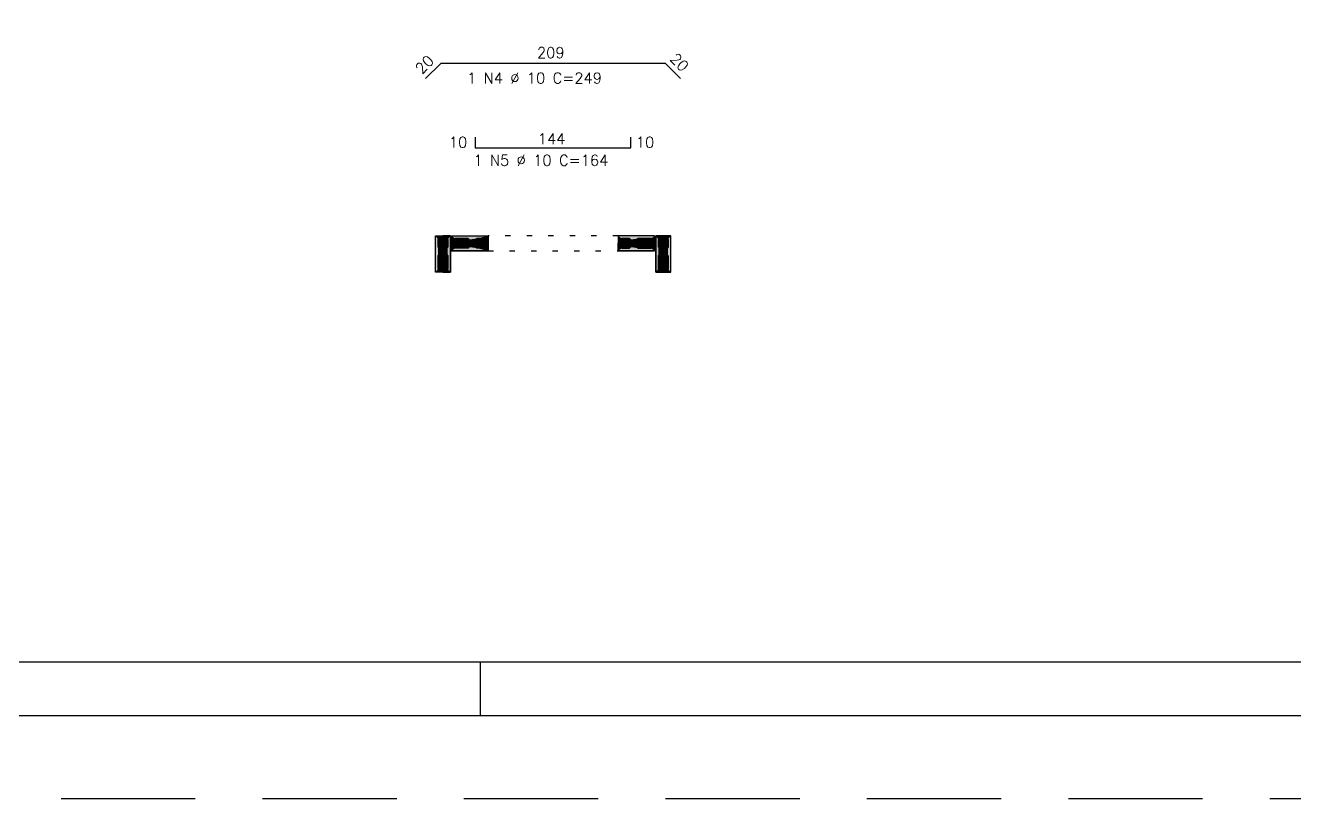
# Model space of a CAD drawing. Extents: x -1.9 to 86, y -1.6 to 60.9.
# Drawn here: x 38.64 to 62.26, y -1.56 to 12.84 of the extents above; entities that cross this region are included whole.
import ezdxf

# ---------------------------------------------------------------- set-up
doc = ezdxf.new("R2010")
doc.units = 0
doc.header["$MEASUREMENT"] = 0
doc.linetypes.add('ESTILO_TQS_0002', pattern=[0.4, 0.1, -0.3])
doc.linetypes.add('HIDDEN', pattern=[0.375, 0.25, -0.125])
doc.layers.get('0').update_dxf_attribs({"linetype": 'CONTINUOUS'})
doc.layers.get('Defpoints').update_dxf_attribs({"linetype": 'CONTINUOUS'})
for name, color, linetype in [('ARQ_FOLHA', 7, 'CONTINUOUS'), ('PENA_01', 1, 'CONTINUOUS'), ('PENA_02', 2, 'CONTINUOUS'), ('PENA_03', 3, 'CONTINUOUS'), ('PENA_05', 5, 'CONTINUOUS'), ('PENA_11', 252, 'CONTINUOUS'), ('PENA_21', 100, 'CONTINUOUS')]:
    doc.layers.add(name, color=color, linetype=linetype)
doc.styles.get("Standard").update_dxf_attribs({"font": 'ROMANS.SHX'})

# ---------------------------------------------------------------- blocks, each defined once
blk = doc.blocks.new('FOLHA A1 - 841 X 594')
at = {"layer": 'ARQ_FOLHA', "color": 1}
blk.add_line((-370, 10), (-370, 0), dxfattribs=at)
for points in [[(-841, 0), (0, 0), (0, 594), (-841, 594)], [(-816, 10), (-10, 10), (-10, 584), (-816, 584)]]:
    blk.add_lwpolyline(points, close=True, dxfattribs=at)
at = {"layer": 'Defpoints', "color": 8, "linetype": 'HIDDEN', "ltscale": 100}
blk.add_lwpolyline([(-860.5, 609.5), (-860.5, -15.5), (19.5, -15.5), (19.5, 609.5)], close=True, dxfattribs=at)
blk = doc.blocks.new('*U24')
blk.add_blockref('FOLHA A1 - 841 X 594', (0, 0))

msp = doc.modelspace()

# ---------------------------------------------------------------- linework, layer by layer
at = {"layer": 'PENA_01', "linetype": 'Continuous'}
for points in [[(46.498974, 8.853073), (46.498974, 8.713073), (46.478974, 8.693073), (46.338974, 8.693073), (46.318974, 8.713073), (46.318974, 8.853073), (46.338974, 8.873073), (46.478974, 8.873073), (46.498974, 8.853073)], [(46.878974, 8.693073), (46.638974, 8.693073), (46.618974, 8.713073), (46.618974, 8.853073), (46.638974, 8.873073), (46.878974, 8.873073), (46.898974, 8.853073), (46.898974, 8.713073), (46.878974, 8.693073)], [(47.178974, 8.693073), (47.038974, 8.693073), (47.018974, 8.713073), (47.018974, 8.853073), (47.038974, 8.873073), (47.178974, 8.873073), (47.198974, 8.853073), (47.198974, 8.713073), (47.178974, 8.693073)], [(49.738974, 8.693073), (49.878974, 8.693073), (49.898974, 8.713073), (49.898974, 8.853073), (49.878974, 8.873073), (49.738974, 8.873073), (49.718974, 8.853073), (49.718974, 8.713073), (49.738974, 8.693073)], [(50.038974, 8.693073), (50.278974, 8.693073), (50.298974, 8.713073), (50.298974, 8.853073), (50.278974, 8.873073), (50.038974, 8.873073), (50.018974, 8.853073), (50.018974, 8.713073), (50.038974, 8.693073)], [(50.418974, 8.853073), (50.418974, 8.713073), (50.438974, 8.693073), (50.578974, 8.693073), (50.598974, 8.713073), (50.598974, 8.853073), (50.578974, 8.873073), (50.438974, 8.873073), (50.418974, 8.853073)], [(46.498974, 8.553073), (46.498974, 8.313073), (46.478974, 8.293073), (46.338974, 8.293073), (46.318974, 8.313073), (46.318974, 8.553073), (46.338974, 8.573073), (46.478974, 8.573073), (46.498974, 8.553073)], [(50.418974, 8.553073), (50.418974, 8.313073), (50.438974, 8.293073), (50.578974, 8.293073), (50.598974, 8.313073), (50.598974, 8.553073), (50.578974, 8.573073), (50.438974, 8.573073), (50.418974, 8.553073)]]:
    msp.add_lwpolyline(points, dxfattribs=at)
at = {"layer": 'PENA_02', "linetype": 'Continuous'}
for points in [[(46.548974, 8.923073), (46.548974, 8.243073), (46.268974, 8.243073), (46.268974, 8.923073), (46.548974, 8.923073)], [(47.248974, 8.643073), (46.568974, 8.643073), (46.568974, 8.923073), (47.248974, 8.923073), (47.248974, 8.643073)], [(49.668974, 8.643073), (50.348974, 8.643073), (50.348974, 8.923073), (49.668974, 8.923073), (49.668974, 8.643073)], [(50.368974, 8.923073), (50.368974, 8.243073), (50.648974, 8.243073), (50.648974, 8.923073), (50.368974, 8.923073)]]:
    msp.add_lwpolyline(points, dxfattribs=at)
at = {"layer": 'PENA_03', "linetype": 'Continuous'}
for points in [[(46.498974, 8.713073), (46.478974, 8.693073), (46.338974, 8.693073), (46.318974, 8.713073), (46.318974, 8.853073), (46.338974, 8.873073), (46.478974, 8.873073), (46.498974, 8.853073), (46.498974, 8.713073)], [(46.898974, 8.713073), (46.878974, 8.693073), (46.638974, 8.693073), (46.618974, 8.713073), (46.618974, 8.853073), (46.638974, 8.873073), (46.878974, 8.873073), (46.898974, 8.853073), (46.898974, 8.713073)], [(47.198974, 8.713073), (47.178974, 8.693073), (47.038974, 8.693073), (47.018974, 8.713073), (47.018974, 8.853073), (47.038974, 8.873073), (47.178974, 8.873073), (47.198974, 8.853073), (47.198974, 8.713073)], [(49.898974, 8.713073), (49.878974, 8.693073), (49.738974, 8.693073), (49.718974, 8.713073), (49.718974, 8.853073), (49.738974, 8.873073), (49.878974, 8.873073), (49.898974, 8.853073), (49.898974, 8.713073)], [(50.298974, 8.713073), (50.278974, 8.693073), (50.038974, 8.693073), (50.018974, 8.713073), (50.018974, 8.853073), (50.038974, 8.873073), (50.278974, 8.873073), (50.298974, 8.853073), (50.298974, 8.713073)], [(50.598974, 8.713073), (50.578974, 8.693073), (50.438974, 8.693073), (50.418974, 8.713073), (50.418974, 8.853073), (50.438974, 8.873073), (50.578974, 8.873073), (50.598974, 8.853073), (50.598974, 8.713073)], [(46.338974, 8.293073), (46.318974, 8.313073), (46.318974, 8.553073), (46.338974, 8.573073), (46.478974, 8.573073), (46.498974, 8.553073), (46.498974, 8.313073), (46.478974, 8.293073), (46.338974, 8.293073)], [(50.438974, 8.293073), (50.418974, 8.313073), (50.418974, 8.553073), (50.438974, 8.573073), (50.578974, 8.573073), (50.598974, 8.553073), (50.598974, 8.313073), (50.578974, 8.293073), (50.438974, 8.293073)]]:
    msp.add_lwpolyline(points, dxfattribs=at)
at = {"layer": 'PENA_03', "linetype": 'ESTILO_TQS_0002'}
msp.add_lwpolyline([(47.248974, 8.643073), (49.668974, 8.643073), (49.668974, 8.923073), (47.248974, 8.923073), (47.248974, 8.643073)], dxfattribs=at)
at = {"layer": 'PENA_03', "linetype": 'Continuous'}
for centre in [(46.408974, 8.783073), (46.758974, 8.783073), (47.108974, 8.783073), (49.808974, 8.783073), (50.158974, 8.783073), (50.508974, 8.783073), (46.408974, 8.433073), (50.508974, 8.433073)]:
    msp.add_circle(centre, 0.04, dxfattribs=at)
for points in [[(46.448974, 8.783073), (46.388974, 8.817714), (46.371386, 8.796754)], [(46.448974, 8.783073), (46.371386, 8.796754), (46.371386, 8.769392)], [(46.448974, 8.783073), (46.371386, 8.769392), (46.388974, 8.748432)], [(46.448974, 8.783073), (46.41592, 8.822465), (46.388974, 8.817714)], [(46.448974, 8.783073), (46.388974, 8.748432), (46.41592, 8.74368)], [(46.448974, 8.783073), (46.439616, 8.808784), (46.41592, 8.822465)], [(46.448974, 8.783073), (46.41592, 8.74368), (46.439616, 8.757361)], [(46.448974, 8.783073), (46.439616, 8.757361), (46.448974, 8.783073)], [(46.798974, 8.783073), (46.738974, 8.817714), (46.721386, 8.796754)], [(46.798974, 8.783073), (46.721386, 8.796754), (46.721386, 8.769392)], [(46.798974, 8.783073), (46.721386, 8.769392), (46.738974, 8.748432)], [(46.798974, 8.783073), (46.76592, 8.822465), (46.738974, 8.817714)], [(46.798974, 8.783073), (46.738974, 8.748432), (46.76592, 8.74368)], [(46.798974, 8.783073), (46.789616, 8.808784), (46.76592, 8.822465)], [(46.798974, 8.783073), (46.76592, 8.74368), (46.789616, 8.757361)], [(46.798974, 8.783073), (46.789616, 8.757361), (46.798974, 8.783073)], [(47.148974, 8.783073), (47.088974, 8.817714), (47.071386, 8.796754)], [(47.148974, 8.783073), (47.071386, 8.796754), (47.071386, 8.769392)], [(47.148974, 8.783073), (47.071386, 8.769392), (47.088974, 8.748432)], [(47.148974, 8.783073), (47.11592, 8.822465), (47.088974, 8.817714)], [(47.148974, 8.783073), (47.088974, 8.748432), (47.11592, 8.74368)], [(47.148974, 8.783073), (47.139616, 8.808784), (47.11592, 8.822465)], [(47.148974, 8.783073), (47.11592, 8.74368), (47.139616, 8.757361)], [(47.148974, 8.783073), (47.139616, 8.757361), (47.148974, 8.783073)], [(49.848974, 8.783073), (49.788974, 8.817714), (49.771386, 8.796754)], [(49.848974, 8.783073), (49.771386, 8.796754), (49.771386, 8.769392)], [(49.848974, 8.783073), (49.771386, 8.769392), (49.788974, 8.748432)], [(49.848974, 8.783073), (49.81592, 8.822465), (49.788974, 8.817714)], [(49.848974, 8.783073), (49.788974, 8.748432), (49.81592, 8.74368)], [(49.848974, 8.783073), (49.839616, 8.808784), (49.81592, 8.822465)], [(49.848974, 8.783073), (49.81592, 8.74368), (49.839616, 8.757361)], [(49.848974, 8.783073), (49.839616, 8.757361), (49.848974, 8.783073)], [(50.198974, 8.783073), (50.138974, 8.817714), (50.121386, 8.796754)], [(50.198974, 8.783073), (50.121386, 8.796754), (50.121386, 8.769392)], [(50.198974, 8.783073), (50.121386, 8.769392), (50.138974, 8.748432)], [(50.198974, 8.783073), (50.16592, 8.822465), (50.138974, 8.817714)], [(50.198974, 8.783073), (50.138974, 8.748432), (50.16592, 8.74368)], [(50.198974, 8.783073), (50.189616, 8.808784), (50.16592, 8.822465)], [(50.198974, 8.783073), (50.16592, 8.74368), (50.189616, 8.757361)], [(50.198974, 8.783073), (50.189616, 8.757361), (50.198974, 8.783073)], [(50.548974, 8.783073), (50.488974, 8.817714), (50.471386, 8.796754)], [(50.548974, 8.783073), (50.471386, 8.796754), (50.471386, 8.769392)], [(50.548974, 8.783073), (50.471386, 8.769392), (50.488974, 8.748432)], [(50.548974, 8.783073), (50.51592, 8.822465), (50.488974, 8.817714)], [(50.548974, 8.783073), (50.488974, 8.748432), (50.51592, 8.74368)], [(50.548974, 8.783073), (50.539616, 8.808784), (50.51592, 8.822465)], [(50.548974, 8.783073), (50.51592, 8.74368), (50.539616, 8.757361)], [(50.548974, 8.783073), (50.539616, 8.757361), (50.548974, 8.783073)], [(46.448974, 8.433073), (46.388974, 8.467714), (46.371386, 8.446754)], [(46.448974, 8.433073), (46.371386, 8.446754), (46.371386, 8.419392)], [(46.448974, 8.433073), (46.371386, 8.419392), (46.388974, 8.398432)], [(46.448974, 8.433073), (46.41592, 8.472465), (46.388974, 8.467714)], [(46.448974, 8.433073), (46.388974, 8.398432), (46.41592, 8.39368)], [(46.448974, 8.433073), (46.439616, 8.458784), (46.41592, 8.472465)], [(46.448974, 8.433073), (46.41592, 8.39368), (46.439616, 8.407361)], [(46.448974, 8.433073), (46.439616, 8.407361), (46.448974, 8.433073)], [(50.548974, 8.433073), (50.488974, 8.467714), (50.471386, 8.446754)], [(50.548974, 8.433073), (50.471386, 8.446754), (50.471386, 8.419392)], [(50.548974, 8.433073), (50.471386, 8.419392), (50.488974, 8.398432)], [(50.548974, 8.433073), (50.51592, 8.472465), (50.488974, 8.467714)], [(50.548974, 8.433073), (50.488974, 8.398432), (50.51592, 8.39368)], [(50.548974, 8.433073), (50.539616, 8.458784), (50.51592, 8.472465)], [(50.548974, 8.433073), (50.51592, 8.39368), (50.539616, 8.407361)], [(50.548974, 8.433073), (50.539616, 8.407361), (50.548974, 8.433073)]]:
    msp.add_solid(points, dxfattribs=at)
at = {"layer": 'PENA_05', "linetype": 'Continuous'}
for p, q in [((46.368974, 12.133411), (46.086131, 11.850568)), ((50.548974, 12.133411), (46.368974, 12.133411)), ((50.831817, 11.850568), (50.548974, 12.133411)), ((47.008974, 10.760782), (47.008974, 10.560782)), ((49.908974, 10.560782), (49.908974, 10.760782)), ((47.008974, 10.560782), (49.908974, 10.560782))]:
    msp.add_line(p, q, dxfattribs=at)
at = {"layer": 'PENA_11', "linetype": 'Continuous'}
for points in [[(46.498974, 8.713073), (46.318974, 8.853073), (46.338974, 8.873073)], [(46.498974, 8.713073), (46.318974, 8.713073), (46.318974, 8.853073)], [(46.498974, 8.713073), (46.338974, 8.873073), (46.478974, 8.873073)], [(46.498974, 8.713073), (46.478974, 8.873073), (46.498974, 8.853073)], [(46.498974, 8.713073), (46.498974, 8.853073), (46.498974, 8.713073)], [(46.898974, 8.713073), (46.618974, 8.853073), (46.638974, 8.873073)], [(46.898974, 8.713073), (46.618974, 8.713073), (46.618974, 8.853073)], [(46.898974, 8.713073), (46.638974, 8.873073), (46.878974, 8.873073)], [(46.898974, 8.713073), (46.878974, 8.873073), (46.898974, 8.853073)], [(46.898974, 8.713073), (46.898974, 8.853073), (46.898974, 8.713073)], [(47.198974, 8.713073), (47.018974, 8.853073), (47.038974, 8.873073)], [(47.198974, 8.713073), (47.018974, 8.713073), (47.018974, 8.853073)], [(47.198974, 8.713073), (47.038974, 8.873073), (47.178974, 8.873073)], [(47.198974, 8.713073), (47.178974, 8.873073), (47.198974, 8.853073)], [(47.198974, 8.713073), (47.198974, 8.853073), (47.198974, 8.713073)], [(49.898974, 8.713073), (49.718974, 8.853073), (49.738974, 8.873073)], [(49.898974, 8.713073), (49.718974, 8.713073), (49.718974, 8.853073)], [(49.898974, 8.713073), (49.738974, 8.873073), (49.878974, 8.873073)], [(49.898974, 8.713073), (49.878974, 8.873073), (49.898974, 8.853073)], [(49.898974, 8.713073), (49.898974, 8.853073), (49.898974, 8.713073)], [(50.298974, 8.713073), (50.018974, 8.853073), (50.038974, 8.873073)], [(50.298974, 8.713073), (50.018974, 8.713073), (50.018974, 8.853073)], [(50.298974, 8.713073), (50.038974, 8.873073), (50.278974, 8.873073)], [(50.298974, 8.713073), (50.278974, 8.873073), (50.298974, 8.853073)], [(50.298974, 8.713073), (50.298974, 8.853073), (50.298974, 8.713073)], [(50.598974, 8.713073), (50.418974, 8.853073), (50.438974, 8.873073)], [(50.598974, 8.713073), (50.418974, 8.713073), (50.418974, 8.853073)], [(50.598974, 8.713073), (50.438974, 8.873073), (50.578974, 8.873073)], [(50.598974, 8.713073), (50.578974, 8.873073), (50.598974, 8.853073)], [(50.598974, 8.713073), (50.598974, 8.853073), (50.598974, 8.713073)], [(46.498974, 8.713073), (46.338974, 8.693073), (46.318974, 8.713073)], [(46.338974, 8.293073), (46.318974, 8.553073), (46.338974, 8.573073)], [(46.338974, 8.293073), (46.318974, 8.313073), (46.318974, 8.553073)], [(46.498974, 8.713073), (46.478974, 8.693073), (46.338974, 8.693073)], [(46.338974, 8.293073), (46.338974, 8.573073), (46.478974, 8.573073)], [(46.338974, 8.293073), (46.478974, 8.573073), (46.498974, 8.553073)], [(46.338974, 8.293073), (46.498974, 8.553073), (46.498974, 8.313073)], [(46.898974, 8.713073), (46.638974, 8.693073), (46.618974, 8.713073)], [(46.898974, 8.713073), (46.878974, 8.693073), (46.638974, 8.693073)], [(47.198974, 8.713073), (47.038974, 8.693073), (47.018974, 8.713073)], [(47.198974, 8.713073), (47.178974, 8.693073), (47.038974, 8.693073)], [(49.898974, 8.713073), (49.738974, 8.693073), (49.718974, 8.713073)], [(49.898974, 8.713073), (49.878974, 8.693073), (49.738974, 8.693073)], [(50.298974, 8.713073), (50.038974, 8.693073), (50.018974, 8.713073)], [(50.298974, 8.713073), (50.278974, 8.693073), (50.038974, 8.693073)], [(50.598974, 8.713073), (50.438974, 8.693073), (50.418974, 8.713073)], [(50.438974, 8.293073), (50.418974, 8.553073), (50.438974, 8.573073)], [(50.438974, 8.293073), (50.418974, 8.313073), (50.418974, 8.553073)], [(50.598974, 8.713073), (50.578974, 8.693073), (50.438974, 8.693073)], [(50.438974, 8.293073), (50.438974, 8.573073), (50.578974, 8.573073)], [(50.438974, 8.293073), (50.578974, 8.573073), (50.598974, 8.553073)], [(50.438974, 8.293073), (50.598974, 8.553073), (50.598974, 8.313073)], [(46.338974, 8.293073), (46.498974, 8.313073), (46.478974, 8.293073)], [(46.338974, 8.293073), (46.478974, 8.293073), (46.338974, 8.293073)], [(50.438974, 8.293073), (50.598974, 8.313073), (50.578974, 8.293073)], [(50.438974, 8.293073), (50.578974, 8.293073), (50.438974, 8.293073)]]:
    msp.add_solid(points, dxfattribs=at)
at = {"layer": 'PENA_21', "linetype": 'Continuous'}
for points in [[(46.408974, 8.923073), (46.408974, 8.873073), (46.338974, 8.873073), (46.318974, 8.853073), (46.318974, 8.713073), (46.338974, 8.693073), (46.408974, 8.693073), (46.408974, 8.573073), (46.338974, 8.573073), (46.318974, 8.553073), (46.318974, 8.313073), (46.338974, 8.293073), (46.408974, 8.293073), (46.408974, 8.243073), (46.268974, 8.243073), (46.268974, 8.923073), (46.408974, 8.923073)], [(46.408974, 8.923073), (46.408974, 8.873073), (46.478974, 8.873073), (46.498974, 8.853073), (46.498974, 8.713073), (46.478974, 8.693073), (46.408974, 8.693073), (46.408974, 8.573073), (46.478974, 8.573073), (46.498974, 8.553073), (46.498974, 8.313073), (46.478974, 8.293073), (46.408974, 8.293073), (46.408974, 8.243073), (46.548974, 8.243073), (46.548974, 8.923073), (46.408974, 8.923073)], [(47.248974, 8.783073), (47.198974, 8.783073), (47.198974, 8.853073), (47.178974, 8.873073), (47.038974, 8.873073), (47.018974, 8.853073), (47.018974, 8.783073), (46.898974, 8.783073), (46.898974, 8.853073), (46.878974, 8.873073), (46.638974, 8.873073), (46.618974, 8.853073), (46.618974, 8.783073), (46.568974, 8.783073), (46.568974, 8.923073), (47.248974, 8.923073), (47.248974, 8.783073)], [(47.248974, 8.783073), (47.198974, 8.783073), (47.198974, 8.713073), (47.178974, 8.693073), (47.038974, 8.693073), (47.018974, 8.713073), (47.018974, 8.783073), (46.898974, 8.783073), (46.898974, 8.713073), (46.878974, 8.693073), (46.638974, 8.693073), (46.618974, 8.713073), (46.618974, 8.783073), (46.568974, 8.783073), (46.568974, 8.643073), (47.248974, 8.643073), (47.248974, 8.783073)], [(49.668974, 8.783073), (49.718974, 8.783073), (49.718974, 8.853073), (49.738974, 8.873073), (49.878974, 8.873073), (49.898974, 8.853073), (49.898974, 8.783073), (50.018974, 8.783073), (50.018974, 8.853073), (50.038974, 8.873073), (50.278974, 8.873073), (50.298974, 8.853073), (50.298974, 8.783073), (50.348974, 8.783073), (50.348974, 8.923073), (49.668974, 8.923073), (49.668974, 8.783073)], [(49.668974, 8.783073), (49.718974, 8.783073), (49.718974, 8.713073), (49.738974, 8.693073), (49.878974, 8.693073), (49.898974, 8.713073), (49.898974, 8.783073), (50.018974, 8.783073), (50.018974, 8.713073), (50.038974, 8.693073), (50.278974, 8.693073), (50.298974, 8.713073), (50.298974, 8.783073), (50.348974, 8.783073), (50.348974, 8.643073), (49.668974, 8.643073), (49.668974, 8.783073)], [(50.508974, 8.923073), (50.508974, 8.873073), (50.438974, 8.873073), (50.418974, 8.853073), (50.418974, 8.713073), (50.438974, 8.693073), (50.508974, 8.693073), (50.508974, 8.573073), (50.438974, 8.573073), (50.418974, 8.553073), (50.418974, 8.313073), (50.438974, 8.293073), (50.508974, 8.293073), (50.508974, 8.243073), (50.368974, 8.243073), (50.368974, 8.923073), (50.508974, 8.923073)], [(50.508974, 8.923073), (50.508974, 8.873073), (50.578974, 8.873073), (50.598974, 8.853073), (50.598974, 8.713073), (50.578974, 8.693073), (50.508974, 8.693073), (50.508974, 8.573073), (50.578974, 8.573073), (50.598974, 8.553073), (50.598974, 8.313073), (50.578974, 8.293073), (50.508974, 8.293073), (50.508974, 8.243073), (50.648974, 8.243073), (50.648974, 8.923073), (50.508974, 8.923073)]]:
    msp.add_lwpolyline(points, dxfattribs=at)
for points in [[(46.338974, 8.873073), (46.318974, 8.853073), (46.268974, 8.923073)], [(46.338974, 8.873073), (46.268974, 8.923073), (46.408974, 8.923073)], [(46.268974, 8.923073), (46.318974, 8.853073), (46.268974, 8.243073)], [(46.268974, 8.243073), (46.318974, 8.853073), (46.318974, 8.313073)], [(46.318974, 8.313073), (46.318974, 8.853073), (46.318974, 8.713073)], [(46.338974, 8.873073), (46.408974, 8.923073), (46.408974, 8.873073)], [(46.548974, 8.923073), (46.408974, 8.923073), (46.478974, 8.873073)], [(46.478974, 8.873073), (46.408974, 8.923073), (46.408974, 8.873073)], [(46.498974, 8.853073), (46.548974, 8.923073), (46.478974, 8.873073)], [(46.548974, 8.243073), (46.548974, 8.923073), (46.498974, 8.853073)], [(46.498974, 8.713073), (46.548974, 8.243073), (46.498974, 8.853073)], [(47.248974, 8.923073), (46.638974, 8.873073), (46.568974, 8.923073)], [(46.638974, 8.873073), (46.618974, 8.853073), (46.568974, 8.923073)], [(46.568974, 8.923073), (46.618974, 8.853073), (46.568974, 8.783073)], [(46.618974, 8.853073), (46.618974, 8.783073), (46.568974, 8.783073)], [(46.568974, 8.643073), (46.618974, 8.713073), (46.568974, 8.783073)], [(46.618974, 8.713073), (46.618974, 8.783073), (46.568974, 8.783073)], [(46.878974, 8.873073), (46.638974, 8.873073), (47.248974, 8.923073)], [(46.898974, 8.853073), (46.878974, 8.873073), (47.248974, 8.923073)], [(47.248974, 8.923073), (47.038974, 8.873073), (46.898974, 8.853073)], [(46.898974, 8.783073), (46.898974, 8.853073), (47.038974, 8.873073)], [(46.898974, 8.783073), (47.038974, 8.873073), (47.018974, 8.853073)], [(46.898974, 8.783073), (47.018974, 8.853073), (47.018974, 8.783073)], [(46.898974, 8.783073), (46.898974, 8.713073), (47.038974, 8.693073)], [(46.898974, 8.783073), (47.038974, 8.693073), (47.018974, 8.713073)], [(46.898974, 8.783073), (47.018974, 8.713073), (47.018974, 8.783073)], [(47.248974, 8.923073), (47.178974, 8.873073), (47.038974, 8.873073)], [(47.248974, 8.923073), (47.198974, 8.853073), (47.178974, 8.873073)], [(47.248974, 8.923073), (47.248974, 8.783073), (47.198974, 8.783073)], [(47.248974, 8.923073), (47.198974, 8.783073), (47.198974, 8.853073)], [(47.248974, 8.643073), (47.248974, 8.783073), (47.198974, 8.783073)], [(47.248974, 8.643073), (47.198974, 8.783073), (47.198974, 8.713073)], [(50.348974, 8.923073), (49.668974, 8.923073), (49.738974, 8.873073)], [(49.668974, 8.923073), (49.668974, 8.783073), (49.718974, 8.783073)], [(49.668974, 8.923073), (49.718974, 8.783073), (49.718974, 8.853073)], [(49.668974, 8.923073), (49.718974, 8.853073), (49.738974, 8.873073)], [(49.668974, 8.643073), (49.668974, 8.783073), (49.718974, 8.783073)], [(49.668974, 8.643073), (49.718974, 8.783073), (49.718974, 8.713073)], [(50.348974, 8.923073), (49.738974, 8.873073), (49.878974, 8.873073)], [(50.348974, 8.923073), (49.878974, 8.873073), (49.898974, 8.853073)], [(50.348974, 8.923073), (49.898974, 8.853073), (50.038974, 8.873073)], [(49.898974, 8.853073), (50.018974, 8.853073), (50.038974, 8.873073)], [(49.898974, 8.853073), (49.898974, 8.783073), (50.018974, 8.783073)], [(49.898974, 8.853073), (50.018974, 8.783073), (50.018974, 8.853073)], [(49.898974, 8.713073), (49.898974, 8.783073), (50.018974, 8.783073)], [(49.898974, 8.713073), (50.018974, 8.783073), (50.018974, 8.713073)], [(50.348974, 8.923073), (50.038974, 8.873073), (50.278974, 8.873073)], [(50.348974, 8.923073), (50.278974, 8.873073), (50.298974, 8.853073)], [(50.348974, 8.923073), (50.298974, 8.853073), (50.348974, 8.783073)], [(50.348974, 8.783073), (50.298974, 8.853073), (50.298974, 8.783073)], [(50.348974, 8.643073), (50.298974, 8.713073), (50.348974, 8.783073)], [(50.348974, 8.783073), (50.298974, 8.713073), (50.298974, 8.783073)], [(50.438974, 8.873073), (50.418974, 8.853073), (50.368974, 8.923073)], [(50.438974, 8.873073), (50.368974, 8.923073), (50.508974, 8.923073)], [(50.368974, 8.923073), (50.418974, 8.853073), (50.368974, 8.243073)], [(50.368974, 8.243073), (50.418974, 8.853073), (50.418974, 8.313073)], [(50.418974, 8.313073), (50.418974, 8.853073), (50.418974, 8.713073)], [(50.438974, 8.873073), (50.508974, 8.923073), (50.508974, 8.873073)], [(50.648974, 8.923073), (50.508974, 8.923073), (50.578974, 8.873073)], [(50.578974, 8.873073), (50.508974, 8.923073), (50.508974, 8.873073)], [(50.598974, 8.853073), (50.648974, 8.923073), (50.578974, 8.873073)], [(50.648974, 8.243073), (50.648974, 8.923073), (50.598974, 8.853073)], [(50.598974, 8.713073), (50.648974, 8.243073), (50.598974, 8.853073)], [(46.318974, 8.313073), (46.318974, 8.553073), (46.318974, 8.713073)], [(46.338974, 8.693073), (46.318974, 8.553073), (46.318974, 8.713073)], [(46.338974, 8.693073), (46.338974, 8.573073), (46.318974, 8.553073)], [(46.408974, 8.693073), (46.338974, 8.573073), (46.338974, 8.693073)], [(46.408974, 8.693073), (46.408974, 8.573073), (46.338974, 8.573073)], [(46.408974, 8.693073), (46.478974, 8.573073), (46.478974, 8.693073)], [(46.408974, 8.693073), (46.408974, 8.573073), (46.478974, 8.573073)], [(46.478974, 8.693073), (46.498974, 8.553073), (46.498974, 8.713073)], [(46.478974, 8.573073), (46.498974, 8.553073), (46.478974, 8.693073)], [(46.498974, 8.553073), (46.548974, 8.243073), (46.498974, 8.713073)], [(46.498974, 8.553073), (46.498974, 8.313073), (46.548974, 8.243073)], [(46.638974, 8.693073), (46.618974, 8.713073), (46.568974, 8.643073)], [(47.248974, 8.643073), (46.638974, 8.693073), (46.568974, 8.643073)], [(46.878974, 8.693073), (46.638974, 8.693073), (47.248974, 8.643073)], [(46.898974, 8.713073), (46.878974, 8.693073), (47.248974, 8.643073)], [(47.248974, 8.643073), (47.038974, 8.693073), (46.898974, 8.713073)], [(47.248974, 8.643073), (47.178974, 8.693073), (47.038974, 8.693073)], [(47.248974, 8.643073), (47.198974, 8.713073), (47.178974, 8.693073)], [(49.668974, 8.643073), (49.718974, 8.713073), (49.738974, 8.693073)], [(50.348974, 8.643073), (49.668974, 8.643073), (49.738974, 8.693073)], [(50.348974, 8.643073), (49.738974, 8.693073), (49.878974, 8.693073)], [(50.348974, 8.643073), (49.878974, 8.693073), (49.898974, 8.713073)], [(50.348974, 8.643073), (49.898974, 8.713073), (50.038974, 8.693073)], [(49.898974, 8.713073), (50.018974, 8.713073), (50.038974, 8.693073)], [(50.348974, 8.643073), (50.038974, 8.693073), (50.278974, 8.693073)], [(50.348974, 8.643073), (50.278974, 8.693073), (50.298974, 8.713073)], [(50.418974, 8.313073), (50.418974, 8.553073), (50.418974, 8.713073)], [(50.438974, 8.693073), (50.418974, 8.553073), (50.418974, 8.713073)], [(50.438974, 8.693073), (50.438974, 8.573073), (50.418974, 8.553073)], [(50.508974, 8.693073), (50.438974, 8.573073), (50.438974, 8.693073)], [(50.508974, 8.693073), (50.508974, 8.573073), (50.438974, 8.573073)], [(50.508974, 8.693073), (50.578974, 8.573073), (50.578974, 8.693073)], [(50.508974, 8.693073), (50.508974, 8.573073), (50.578974, 8.573073)], [(50.578974, 8.693073), (50.598974, 8.553073), (50.598974, 8.713073)], [(50.578974, 8.573073), (50.598974, 8.553073), (50.578974, 8.693073)], [(50.598974, 8.553073), (50.648974, 8.243073), (50.598974, 8.713073)], [(50.598974, 8.553073), (50.598974, 8.313073), (50.648974, 8.243073)], [(46.338974, 8.293073), (46.268974, 8.243073), (46.318974, 8.313073)], [(46.408974, 8.243073), (46.268974, 8.243073), (46.338974, 8.293073)], [(46.408974, 8.293073), (46.408974, 8.243073), (46.338974, 8.293073)], [(46.478974, 8.293073), (46.408974, 8.293073), (46.548974, 8.243073)], [(46.408974, 8.293073), (46.408974, 8.243073), (46.548974, 8.243073)], [(46.498974, 8.313073), (46.478974, 8.293073), (46.548974, 8.243073)], [(50.438974, 8.293073), (50.368974, 8.243073), (50.418974, 8.313073)], [(50.508974, 8.243073), (50.368974, 8.243073), (50.438974, 8.293073)], [(50.508974, 8.293073), (50.508974, 8.243073), (50.438974, 8.293073)], [(50.578974, 8.293073), (50.508974, 8.293073), (50.648974, 8.243073)], [(50.508974, 8.293073), (50.508974, 8.243073), (50.648974, 8.243073)], [(50.598974, 8.313073), (50.578974, 8.293073), (50.648974, 8.243073)]]:
    msp.add_solid(points, dxfattribs=at)

# ---------------------------------------------------------------- block references
at = {"xscale": 0.09999999999999938, "yscale": 0.09999999999999938, "zscale": 0.09999999999999938}
msp.add_blockref('*U24', (84.1, -0.0075), dxfattribs=at)

# ---------------------------------------------------------------- texts
at = {"layer": 'PENA_03', "linetype": 'Continuous'}
for s, p in [('209', (48.158974, 12.233411)), ('1 N4 %%c 10 C=249', (46.85703, 11.760094)), ('10', (46.518974, 10.565782)), ('144', (48.174837, 10.63128)), ('10', (49.998974, 10.565782)), ('1 N5 %%c 10 C=164', (46.975706, 10.228887))]:
    msp.add_text(s, height=0.2, dxfattribs=at).set_placement(p)
for rotation, p in [(315, (50.619685, 12.204121)), (45, (46.01542, 11.921279))]:
    msp.add_text('20', height=0.2, rotation=rotation, dxfattribs=at).set_placement(p)

doc.saveas('drawing.dxf')
